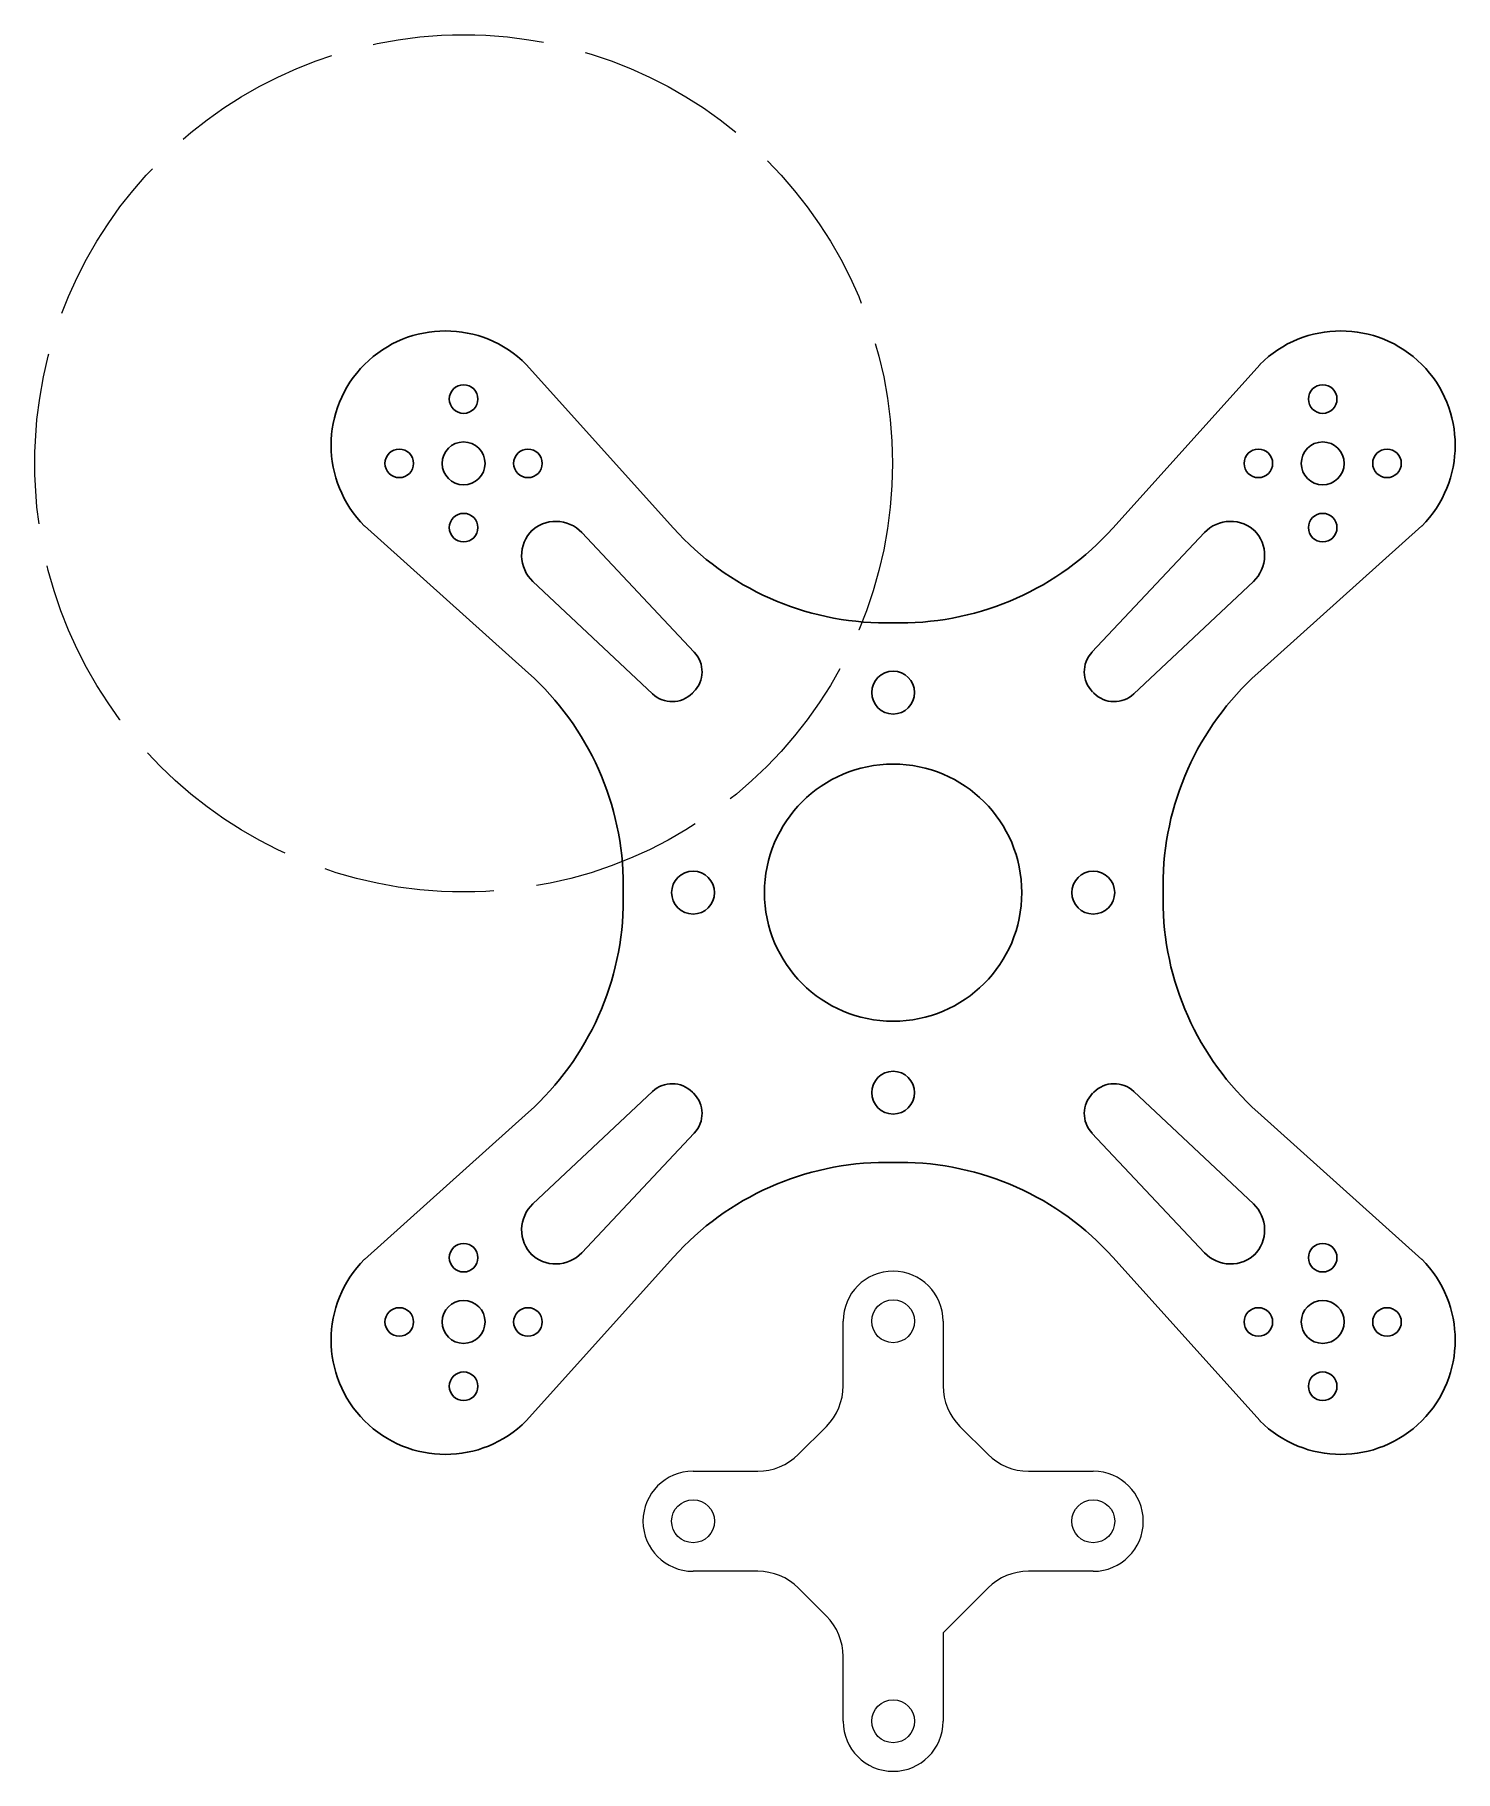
# Model space of a CAD drawing. Header units: millimetres. Extents: x -60 to 39, y -62 to 60.
import ezdxf

# ---------------------------------------------------------------- set-up
doc = ezdxf.new("R2010")
doc.units = ezdxf.units.MM
doc.linetypes.add('ACAD_ISO02W100', pattern=[15, 12, -3])
for name, color, linetype, lineweight, true_color in [('centerCross ... Main', 6, 'Continuous', 13, 0xff00ff), ('Frame ... Arm', 4, 'Continuous', 25, 0x00ffff), ('Frame ... Cutout', 4, 'Continuous', 25, 0x00ffff), ('Props', 1, 'ACAD_ISO02W100', 13, 0xff0000)]:
    doc.layers.add(name, color=color, linetype=linetype, lineweight=lineweight, true_color=true_color)

msp = doc.modelspace()

# ---------------------------------------------------------------- linework, layer by layer
at = {"layer": 'centerCross ... Main'}
for p, q in [((-3.5, -34.53), (-3.5, -30)), ((3.5, -30), (3.5, -34.53)), ((-6.64, -39.33), (-4.67, -37.36)), ((4.67, -37.36), (6.64, -39.33)), ((-14, -40.5), (-9.47, -40.5)), ((9.47, -40.5), (14, -40.5)), ((-9.47, -47.5), (-14, -47.5)), ((14, -47.5), (9.47, -47.5)), ((-4.67, -50.64), (-6.64, -48.67)), ((6.64, -48.67), (3.5, -51.81)), ((3.5, -51.81), (3.5, -58)), ((-3.5, -58), (-3.5, -53.47))]:
    msp.add_line(p, q, dxfattribs=at)
for centre in [(0, -30), (-14, -44), (14, -44), (0, -58)]:
    msp.add_circle(centre, 1.5, dxfattribs=at)
for centre, radius, start, end in [((0, -30), 3.5, 0, 180), ((-7.5, -34.53), 4, 315, 0), ((7.5, -34.53), 4, 180, 225), ((-9.47, -36.5), 4, 270, 315), ((9.47, -36.5), 4, 225, 270), ((-14, -44), 3.5, 90, 270), ((14, -44), 3.5, 270, 90), ((-9.47, -51.5), 4, 45, 90), ((9.47, -51.5), 4, 90, 135), ((-7.5, -53.47), 4, 0, 45), ((0, -58), 3.5, 180, 0)]:
    msp.add_arc(centre, radius, start, end, dxfattribs=at)
at = {"layer": 'Frame ... Arm'}
for p, q in [((-25.67, 36.98), (-15.36, 25.51)), ((15.36, 25.51), (25.67, 36.98)), ((-36.98, 25.67), (-25.51, 15.36)), ((36.98, 25.67), (25.51, 15.36)), ((-0.49, 18.88), (0.49, 18.88)), ((-18.88, -0.49), (-18.88, 0.49)), ((18.88, 0.49), (18.88, -0.49)), ((-36.98, -25.67), (-25.51, -15.36)), ((36.98, -25.67), (25.51, -15.36)), ((0.49, -18.88), (-0.49, -18.88)), ((-15.36, -25.51), (-25.67, -36.98)), ((25.67, -36.98), (15.36, -25.51))]:
    msp.add_line(p, q, dxfattribs=at)
for centre, radius in [((-30.05, 34.55), 1), ((30.05, 34.55), 1), ((-34.55, 30.05), 1), ((-30.05, 30.05), 1.5), ((-25.55, 30.05), 1), ((25.55, 30.05), 1), ((30.05, 30.05), 1.5), ((34.55, 30.05), 1), ((-30.05, 25.55), 1), ((30.05, 25.55), 1), ((0, 14), 1.5), ((0, 0), 9), ((-14, 0), 1.5), ((14, 0), 1.5), ((0, -14), 1.5), ((-30.05, -25.55), 1), ((30.05, -25.55), 1), ((-34.55, -30.05), 1), ((-30.05, -30.05), 1.5), ((-25.55, -30.05), 1), ((25.55, -30.05), 1), ((30.05, -30.05), 1.5), ((34.55, -30.05), 1), ((-30.05, -34.55), 1), ((30.05, -34.55), 1)]:
    msp.add_circle(centre, radius, dxfattribs=at)
for centre, radius, start, end in [((-31.32, 31.32), 8, 45, 225), ((31.32, 31.32), 8, 315, 135), ((-0.49, 38.88), 20, 221.9505, 270), ((0.49, 38.88), 20, 270, 318.0495), ((-38.88, 0.49), 20, 0, 48.0495), ((38.88, 0.49), 20, 131.9505, 180), ((-38.88, -0.49), 20, 311.9505, 0), ((38.88, -0.49), 20, 180, 228.0495), ((-0.49, -38.88), 20, 90, 138.0495), ((0.49, -38.88), 20, 41.9505, 90), ((-31.32, -31.32), 8, 135, 315), ((31.32, -31.32), 8, 225, 45)]:
    msp.add_arc(centre, radius, start, end, dxfattribs=at)
at = {"layer": 'Frame ... Cutout'}
for p, q in [((-25.37, 25.26), (-25.26, 25.37)), ((-13.91, 16.83), (-21.78, 25.2)), ((13.91, 16.83), (21.78, 25.2)), ((25.37, 25.26), (25.26, 25.37)), ((-25.2, 21.78), (-16.83, 13.91)), ((25.2, 21.78), (16.83, 13.91)), ((-14.04, 13.96), (-13.96, 14.04)), ((14.04, 13.96), (13.96, 14.04)), ((-25.2, -21.78), (-16.83, -13.91)), ((-14.04, -13.96), (-13.96, -14.04)), ((14.04, -13.96), (13.96, -14.04)), ((25.2, -21.78), (16.83, -13.91)), ((-13.91, -16.83), (-21.78, -25.2)), ((13.91, -16.83), (21.78, -25.2)), ((-25.37, -25.26), (-25.26, -25.37)), ((25.37, -25.26), (25.26, -25.37))]:
    msp.add_line(p, q, dxfattribs=at)
for centre, radius, start, end in [((-23.6, 23.49), 2.5, 43.2101, 135), ((23.6, 23.49), 2.5, 45, 136.7899), ((-23.49, 23.6), 2.5, 135, 226.7899), ((23.49, 23.6), 2.5, 313.2101, 45), ((-15.37, 15.46), 2, 315, 43.2101), ((15.37, 15.46), 2, 136.7899, 225), ((-15.46, 15.37), 2, 226.7899, 315), ((15.46, 15.37), 2, 225, 313.2101), ((-15.46, -15.37), 2, 45, 133.2101), ((15.46, -15.37), 2, 46.7899, 135), ((-15.37, -15.46), 2, 316.7899, 45), ((15.37, -15.46), 2, 135, 223.2101), ((-23.49, -23.6), 2.5, 133.2101, 225), ((23.49, -23.6), 2.5, 315, 46.7899), ((-23.6, -23.49), 2.5, 225, 316.7899), ((23.6, -23.49), 2.5, 223.2101, 315)]:
    msp.add_arc(centre, radius, start, end, dxfattribs=at)
at = {"layer": 'Props', "color": 30, "true_color": 0xff7f00}
msp.add_circle((-30.05, 30.05), 30, dxfattribs=at)

doc.saveas('drawing.dxf')
